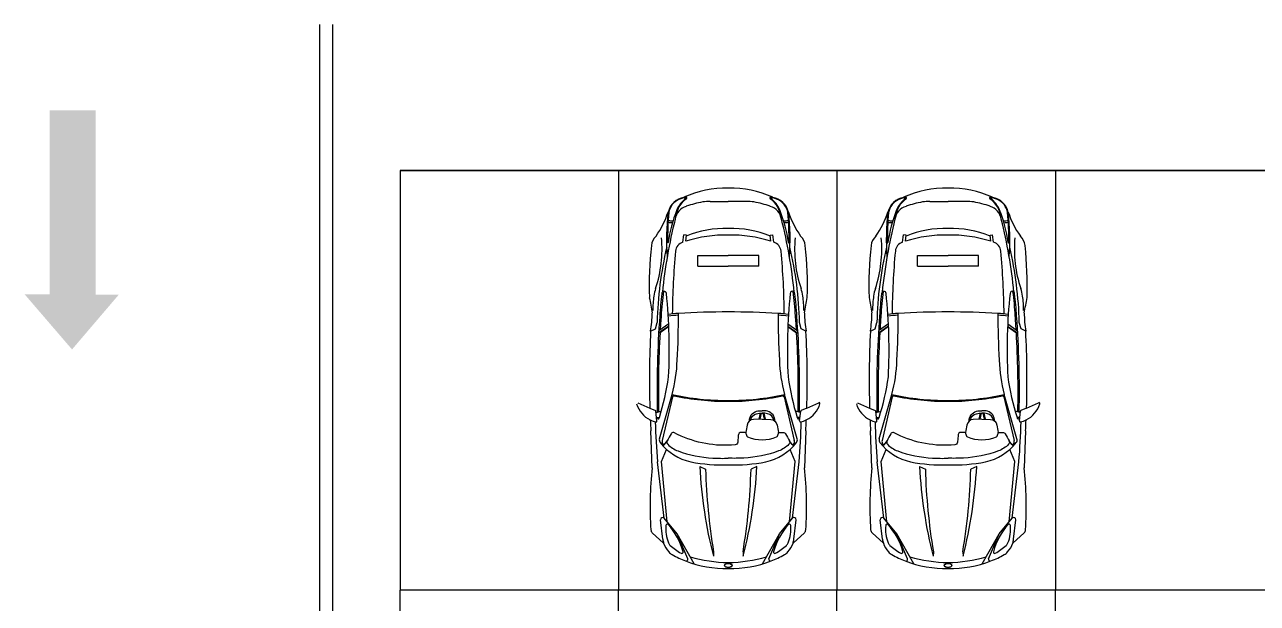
# Model space of a CAD drawing. Header units: inches. Extents: x 484217 to 497210, y -26946 to -21493.
# Drawn here: x 492101 to 492667, y -22557 to -22291 of the extents above; entities that cross this region are included whole.
import ezdxf

# ---------------------------------------------------------------- set-up
doc = ezdxf.new("R2010")
doc.units = ezdxf.units.IN
doc.header["$LTSCALE"] = 20
doc.header["$MEASUREMENT"] = 0
for name, color, linetype in [('1-WALL-HAT', 30, 'Continuous'), ('ceco.net 217 Nissan Z350 - top', 145, 'Continuous'), ('Parking', 7, 'Continuous')]:
    doc.layers.add(name, color=color, linetype=linetype)

msp = doc.modelspace()

# ---------------------------------------------------------------- hatches: boundary and pattern name
at = {"layer": '1-WALL-HAT'}
h = msp.add_hatch(color=256, dxfattribs=at)
h.paths.add_polyline_path([(492112.55, -22330.67), (492112.56, -22340.37), (492133.75, -22340.37), (492133.75, -22330.67)])
h.paths.add_polyline_path([(492133.75, -22340.37), (492112.56, -22340.37), (492112.56, -22367.63), (492133.75, -22367.63)])
h.paths.add_polyline_path([(492112.57, -22368.99), (492112.57, -22393.72), (492133.75, -22393.72), (492133.75, -22369)])
h.paths.add_polyline_path([(492112.56, -22367.63), (492112.57, -22368.99), (492133.75, -22369), (492133.75, -22367.63)])
h.paths.add_polyline_path([(492112.58, -22415.26), (492101.11, -22415.22), (492122.87, -22440.54), (492144.34, -22415.37), (492133.75, -22415.37), (492133.75, -22393.72), (492112.57, -22393.72)])
h = msp.add_hatch(color=256, dxfattribs=at)
h.paths.add_polyline_path([(492112.55, -22330.67), (492112.56, -22340.37), (492133.75, -22340.37), (492133.75, -22330.67)])
h.paths.add_polyline_path([(492133.75, -22340.37), (492112.56, -22340.37), (492112.56, -22367.63), (492133.75, -22367.63)])
h.paths.add_polyline_path([(492112.57, -22368.99), (492112.57, -22393.72), (492133.75, -22393.72), (492133.75, -22369)])
h.paths.add_polyline_path([(492112.56, -22367.63), (492112.57, -22368.99), (492133.75, -22369), (492133.75, -22367.63)])
h.paths.add_polyline_path([(492112.58, -22415.26), (492101.11, -22415.22), (492122.87, -22440.54), (492144.34, -22415.37), (492133.75, -22415.37), (492133.75, -22393.72), (492112.57, -22393.72)])
h = msp.add_hatch(color=256, dxfattribs=at)
h.paths.add_polyline_path([(492112.55, -22330.67), (492112.56, -22340.37), (492133.75, -22340.37), (492133.75, -22330.67)])
h.paths.add_polyline_path([(492133.75, -22340.37), (492112.56, -22340.37), (492112.56, -22367.63), (492133.75, -22367.63)])
h.paths.add_polyline_path([(492112.57, -22368.99), (492112.57, -22393.72), (492133.75, -22393.72), (492133.75, -22369)])
h.paths.add_polyline_path([(492112.56, -22367.63), (492112.57, -22368.99), (492133.75, -22369), (492133.75, -22367.63)])
h.paths.add_polyline_path([(492112.58, -22415.26), (492101.11, -22415.22), (492122.87, -22440.54), (492144.34, -22415.37), (492133.75, -22415.37), (492133.75, -22393.72), (492112.57, -22393.72)])

# ---------------------------------------------------------------- linework, layer by layer
at = {"layer": 'ceco.net 217 Nissan Z350 - top'}
for p, q in [((492415.91, -22372.49), (492424.22, -22372.49)), ((492432.54, -22372.49), (492424.22, -22372.49)), ((492516.82, -22372.49), (492525.13, -22372.49)), ((492533.44, -22372.49), (492525.13, -22372.49)), ((492403.37, -22391.21), (492403.76, -22387.92)), ((492404.97, -22388.07), (492403.76, -22387.92)), ((492404.65, -22390.79), (492404.97, -22388.07)), ((492443.48, -22388.07), (492444.69, -22387.92)), ((492443.8, -22390.79), (492443.48, -22388.07)), ((492445.08, -22391.21), (492444.69, -22387.92)), ((492504.28, -22391.21), (492504.67, -22387.92)), ((492505.88, -22388.07), (492504.67, -22387.92)), ((492505.55, -22390.79), (492505.88, -22388.07)), ((492544.39, -22388.07), (492545.6, -22387.92)), ((492544.71, -22390.79), (492544.39, -22388.07)), ((492545.99, -22391.21), (492545.6, -22387.92)), ((492410.2, -22402.23), (492410.2, -22397.35)), ((492410.2, -22397.35), (492424.22, -22397.35)), ((492438.25, -22397.35), (492424.22, -22397.35)), ((492438.25, -22402.23), (492438.25, -22397.35)), ((492511.11, -22402.23), (492511.11, -22397.35)), ((492511.11, -22397.35), (492525.13, -22397.35)), ((492539.16, -22397.35), (492525.13, -22397.35)), ((492539.16, -22402.23), (492539.16, -22397.35)), ((492410.2, -22402.23), (492424.22, -22402.23)), ((492438.25, -22402.23), (492424.22, -22402.23)), ((492511.11, -22402.23), (492525.13, -22402.23)), ((492539.16, -22402.23), (492525.13, -22402.23)), ((492396.89, -22429.78), (492392.24, -22432.99)), ((492396.85, -22428.82), (492392.3, -22431.96)), ((492396.9, -22430.05), (492392.86, -22432.85)), ((492451.55, -22430.05), (492455.59, -22432.85)), ((492451.56, -22429.78), (492456.21, -22432.99)), ((492451.6, -22428.82), (492456.15, -22431.96)), ((492497.8, -22429.78), (492493.15, -22432.99)), ((492497.76, -22428.82), (492493.21, -22431.96)), ((492497.81, -22430.05), (492493.77, -22432.85)), ((492552.45, -22430.05), (492556.5, -22432.85)), ((492552.47, -22429.78), (492557.12, -22432.99)), ((492552.51, -22428.82), (492557.06, -22431.96)), ((492392.86, -22432.85), (492392.24, -22432.99)), ((492455.59, -22432.85), (492456.21, -22432.99)), ((492493.77, -22432.85), (492493.15, -22432.99)), ((492556.5, -22432.85), (492557.12, -22432.99)), ((492382.69, -22465.02), (492388.2, -22467.47)), ((492392.6, -22481.55), (492398.43, -22461.19)), ((492398.56, -22462.28), (492393.92, -22482.36)), ((492449.89, -22462.28), (492454.53, -22482.36)), ((492455.85, -22481.55), (492450.02, -22461.19)), ((492460.25, -22467.47), (492465.76, -22465.02)), ((492483.6, -22465.02), (492489.11, -22467.47)), ((492493.51, -22481.55), (492499.34, -22461.19)), ((492499.47, -22462.28), (492494.83, -22482.36)), ((492550.8, -22462.28), (492555.44, -22482.36)), ((492556.76, -22481.55), (492550.93, -22461.19)), ((492561.16, -22467.47), (492566.67, -22465.02)), ((492388.2, -22467.47), (492390.76, -22468.6)), ((492391.47, -22473.4), (492390.99, -22468.93)), ((492391.06, -22469.52), (492393.43, -22468.93)), ((492438.91, -22469.81), (492438.3, -22472.59)), ((492439.37, -22469.81), (492438.76, -22472.56)), ((492440.12, -22469.81), (492440.74, -22472.56)), ((492440.59, -22469.81), (492441.2, -22472.59)), ((492457.39, -22469.52), (492455.02, -22468.93)), ((492456.98, -22473.4), (492457.45, -22468.93)), ((492460.25, -22467.47), (492457.69, -22468.6)), ((492489.11, -22467.47), (492491.66, -22468.6)), ((492492.38, -22473.4), (492491.9, -22468.93)), ((492491.97, -22469.52), (492494.34, -22468.93)), ((492539.82, -22469.81), (492539.2, -22472.59)), ((492540.28, -22469.81), (492539.67, -22472.56)), ((492541.03, -22469.81), (492541.64, -22472.56)), ((492541.5, -22469.81), (492542.11, -22472.59)), ((492558.3, -22469.52), (492555.93, -22468.93)), ((492557.89, -22473.4), (492558.36, -22468.93)), ((492561.16, -22467.47), (492558.6, -22468.6)), ((492391.3, -22471.79), (492392.56, -22471.78)), ((492457.15, -22471.79), (492455.89, -22471.78)), ((492492.21, -22471.79), (492493.47, -22471.78)), ((492558.06, -22471.79), (492556.8, -22471.78)), ((492389.26, -22494.86), (492388.65, -22477.9)), ((492388.65, -22477.9), (492388.65, -22477.9)), ((492394.97, -22484.23), (492396.2, -22482.46)), ((492453.48, -22484.23), (492452.25, -22482.46)), ((492459.79, -22477.9), (492459.19, -22494.86)), ((492459.79, -22477.9), (492459.79, -22477.9)), ((492490.17, -22494.86), (492489.56, -22477.9)), ((492489.56, -22477.9), (492489.56, -22477.9)), ((492495.88, -22484.23), (492497.11, -22482.46)), ((492554.39, -22484.23), (492553.16, -22482.46)), ((492560.7, -22477.9), (492560.1, -22494.86)), ((492560.7, -22477.9), (492560.7, -22477.9)), ((492393.57, -22491.99), (492395.87, -22486.46)), ((492454.88, -22491.99), (492452.58, -22486.46)), ((492494.47, -22491.99), (492496.78, -22486.46)), ((492555.79, -22491.99), (492553.49, -22486.46)), ((492394.79, -22518.04), (492391.68, -22492.19)), ((492396.16, -22519.69), (492393.57, -22491.99)), ((492452.29, -22519.69), (492454.88, -22491.99)), ((492453.66, -22518.04), (492456.77, -22492.19)), ((492495.7, -22518.04), (492492.59, -22492.19)), ((492497.07, -22519.69), (492494.47, -22491.99)), ((492553.2, -22519.69), (492555.79, -22491.99)), ((492554.57, -22518.04), (492557.68, -22492.19)), ((492411.08, -22494.34), (492413.79, -22495.6)), ((492437.37, -22494.34), (492434.65, -22495.6)), ((492511.99, -22494.34), (492514.7, -22495.6)), ((492538.28, -22494.34), (492535.56, -22495.6)), ((492394.11, -22527.69), (492393.08, -22518.87)), ((492400.72, -22525.2), (492394.79, -22518.04)), ((492447.73, -22525.2), (492453.66, -22518.04)), ((492454.34, -22527.69), (492455.37, -22518.87)), ((492495.02, -22527.69), (492493.99, -22518.87)), ((492501.63, -22525.2), (492495.7, -22518.04)), ((492548.64, -22525.2), (492554.57, -22518.04)), ((492555.25, -22527.69), (492556.28, -22518.87)), ((492394.51, -22529.56), (492389.31, -22524.75)), ((492405.64, -22536.76), (492400.72, -22525.2)), ((492408.53, -22539.06), (492400.72, -22525.2)), ((492439.92, -22539.06), (492447.73, -22525.2)), ((492442.81, -22536.76), (492447.73, -22525.2)), ((492459.14, -22524.75), (492453.93, -22529.56)), ((492495.42, -22529.56), (492490.22, -22524.75)), ((492506.55, -22536.76), (492501.63, -22525.2)), ((492509.44, -22539.06), (492501.63, -22525.2)), ((492540.83, -22539.06), (492548.64, -22525.2)), ((492543.72, -22536.76), (492548.64, -22525.2)), ((492560.05, -22524.75), (492554.84, -22529.56)), ((492417.47, -22533.5), (492417.36, -22535.59)), ((492430.97, -22533.5), (492431.08, -22535.59)), ((492518.38, -22533.5), (492518.27, -22535.59)), ((492531.88, -22533.5), (492531.99, -22535.59))]:
    msp.add_line(p, q, dxfattribs=at)
for points in [[(492404.75, -22370.54, 0.025591), (492403.83, -22370.65, 0.019947)], [(492505.66, -22370.54, 0.025591), (492504.74, -22370.65, 0.019947)], [(492433.93, -22473.53, -0.358011), (492437.22, -22468.94, -0.087142), (492439.75, -22468.72)], [(492434.4, -22473.11, -0.316561), (492437.22, -22470.06, -0.087142), (492439.75, -22469.84)], [(492445.56, -22473.53, 0.358011), (492442.28, -22468.94, 0.087142), (492439.75, -22468.72)], [(492445.1, -22473.11, 0.316561), (492442.28, -22470.06, 0.087142), (492439.75, -22469.84)], [(492534.84, -22473.53, -0.358011), (492538.13, -22468.94, -0.087142), (492540.66, -22468.72)], [(492535.31, -22473.11, -0.316561), (492538.13, -22470.06, -0.087142), (492540.66, -22469.84)], [(492546.47, -22473.53, 0.358011), (492543.19, -22468.94, 0.087142), (492540.66, -22468.72)], [(492546.01, -22473.11, 0.316561), (492543.19, -22470.06, 0.087142), (492540.66, -22469.84)], [(492439.75, -22472.51), (492443.74, -22472.72, -0.352581), (492446.61, -22475.28, 0.008047), (492447.23, -22478.66), (492449.28, -22478.66, -0.270521), (492450.5, -22479.38, 0.000614), (492452.25, -22482.46, -0.331797), (492452.04, -22484.1, -0.11427), (492447.33, -22487.17, -0.074246), (492431.35, -22490.45, -0.021686), (492424.22, -22490.53, -0.021686)], [(492439.75, -22472.51), (492435.75, -22472.72, 0.352581), (492432.89, -22475.28, -0.008047), (492432.27, -22478.66), (492430.22, -22478.66)], [(492540.66, -22472.51), (492544.65, -22472.72, -0.352581), (492547.52, -22475.28, 0.008047), (492548.14, -22478.66), (492550.19, -22478.66, -0.270521), (492551.41, -22479.38, 0.000614), (492553.16, -22482.46, -0.331797), (492552.95, -22484.1, -0.11427), (492548.24, -22487.17, -0.074246), (492532.26, -22490.45, -0.021686), (492525.13, -22490.53, -0.021686)], [(492540.66, -22472.51), (492536.66, -22472.72, 0.352581), (492533.8, -22475.28, -0.008047), (492533.18, -22478.66), (492531.13, -22478.66)], [(492400.95, -22479.61), (492399.17, -22478.66, 0.270521), (492397.94, -22479.38, -0.000614), (492396.2, -22482.46, 0.331797), (492396.41, -22484.1, 0.11427), (492401.12, -22487.17, 0.074246), (492417.1, -22490.45, 0.021686), (492424.22, -22490.53)], [(492430.22, -22478.66, 0.460181), (492428.8, -22480.15), (492428.53, -22483.21, -0.361883), (492427.35, -22484.39, -0.136022), (492400.95, -22479.61, -0.015575)], [(492501.86, -22479.61), (492500.08, -22478.66, 0.270521), (492498.85, -22479.38, -0.000614), (492497.11, -22482.46, 0.331797), (492497.32, -22484.1, 0.11427), (492502.03, -22487.17, 0.074246), (492518.01, -22490.45, 0.021686), (492525.13, -22490.53)], [(492531.13, -22478.66, 0.460181), (492529.71, -22480.15), (492529.44, -22483.21, -0.361883), (492528.26, -22484.39, -0.136022), (492501.86, -22479.61, -0.015575)], [(492453.93, -22529.56, 0.046528), (492454.34, -22527.69)], [(492554.84, -22529.56, 0.046528), (492555.25, -22527.69)]]:
    msp.add_lwpolyline(points, format="xyb", dxfattribs=at)
for points in [[(492388.56, -22432.15), (492390.71, -22431.01), (492391.52, -22428.11)], [(492459.89, -22432.15), (492457.74, -22431.01), (492456.93, -22428.11)], [(492489.47, -22432.15), (492491.62, -22431.01), (492492.43, -22428.11)], [(492560.8, -22432.15), (492558.65, -22431.01), (492557.84, -22428.11)]]:
    msp.add_lwpolyline(points, dxfattribs=at)
for centre, radius, start, end in [((492423.2, -22413.17), 46.73, 88.7466, 114.4933), ((492425.25, -22413.17), 46.73, 65.5067, 91.2534), ((492524.11, -22413.17), 46.73, 88.7466, 114.4933), ((492526.16, -22413.17), 46.73, 65.5067, 91.2534), ((492405.39, -22379.58), 9.06, 99.9041, 166.3752), ((492404.85, -22379.02), 8.09, 141.6225, 169.9734), ((492405.52, -22379.96), 9.2, 95.9051, 139.5878), ((492407.19, -22381.94), 7.5, 107.4846, 170.5223), ((492412.1, -22381.2), 12.2, 125.5257, 173.823), ((492412.82, -22381.75), 13.33, 127.4553, 156.508), ((492404.59, -22371.01), 0.203, 307.4553, 95.9051), ((492404.78, -22370.94), 0.407, 305.5257, 94.0403), ((492419.95, -22416.29), 44.14, 99.7499, 109.876), ((492415.91, -22392.82), 20.33, 90, 99.7499), ((492432.54, -22392.82), 20.33, 80.2501, 90), ((492428.5, -22416.29), 44.14, 70.124, 80.2501), ((492443.67, -22370.94), 0.407, 85.9597, 234.4743), ((492436.35, -22381.2), 12.2, 6.177, 54.4743), ((492441.26, -22381.94), 7.5, 9.4777, 72.5154), ((492443.86, -22371.01), 0.203, 84.0949, 232.5447), ((492443.06, -22379.58), 9.06, 80.0959, 85.9597), ((492435.63, -22381.75), 13.33, 23.492, 52.5447), ((492442.93, -22379.96), 9.2, 40.4122, 84.0949), ((492443.06, -22379.58), 9.06, 13.6248, 80.0959), ((492443.6, -22379.02), 8.09, 10.0266, 38.3775), ((492506.3, -22379.58), 9.06, 99.9041, 166.3752), ((492505.76, -22379.02), 8.09, 141.6225, 169.9734), ((492506.43, -22379.96), 9.2, 95.9051, 139.5878), ((492508.1, -22381.94), 7.5, 107.4846, 170.5223), ((492513.01, -22381.2), 12.2, 125.5257, 173.823), ((492513.73, -22381.75), 13.33, 127.4553, 156.508), ((492505.5, -22371.01), 0.203, 307.4553, 95.9051), ((492505.69, -22370.94), 0.407, 305.5257, 94.0403), ((492520.86, -22416.29), 44.14, 99.7499, 109.876), ((492516.82, -22392.82), 20.33, 90, 99.7499), ((492533.44, -22392.82), 20.33, 80.2501, 90), ((492529.41, -22416.29), 44.14, 70.124, 80.2501), ((492544.58, -22370.94), 0.407, 85.9597, 234.4743), ((492537.25, -22381.2), 12.2, 6.177, 54.4743), ((492542.16, -22381.94), 7.5, 9.4777, 72.5154), ((492544.77, -22371.01), 0.203, 84.0949, 232.5447), ((492543.97, -22379.58), 9.06, 80.0959, 85.9597), ((492536.54, -22381.75), 13.33, 23.492, 52.5447), ((492543.84, -22379.96), 9.2, 40.4122, 84.0949), ((492543.97, -22379.58), 9.06, 13.6248, 80.0959), ((492544.51, -22379.02), 8.09, 10.0266, 38.3775), ((492356.89, -22364.32), 41.8, 324.7755, 341.7013), ((492631.67, -22438.37), 238.94, 166.0343, 174.1895), ((492507.34, -22390), 111.47, 173.5323, 184.1267), ((492522.95, -22389.32), 126.61, 174.694, 180.9527), ((492465.25, -22401.88), 69.48, 158.5248, 171.3592), ((492383.2, -22401.88), 69.48, 8.6408, 21.4752), ((492216.78, -22438.37), 238.94, 5.8105, 13.9657), ((492325.5, -22389.32), 126.61, 359.0473, 5.306), ((492341.11, -22390), 111.47, 355.8733, 6.4677), ((492491.56, -22364.32), 41.8, 198.2987, 215.2245), ((492457.8, -22364.32), 41.8, 324.7755, 341.7013), ((492732.58, -22438.37), 238.94, 166.0343, 174.1895), ((492608.25, -22390), 111.47, 173.5323, 184.1267), ((492623.86, -22389.32), 126.61, 174.694, 180.9527), ((492566.16, -22401.88), 69.48, 158.5248, 171.3592), ((492484.11, -22401.88), 69.48, 8.6408, 21.4752), ((492317.69, -22438.37), 238.94, 5.8105, 13.9657), ((492426.41, -22389.32), 126.61, 359.0473, 5.306), ((492442.02, -22390), 111.47, 355.8733, 6.4677), ((492592.46, -22364.32), 41.8, 198.2987, 215.2245), ((492399.67, -22364.57), 17.76, 259.8693, 266.5027), ((492399.67, -22364.57), 16.94, 259.5486, 267.1496), ((492422.84, -22431.8), 46.87, 88.3019, 112.4712), ((492425.61, -22431.8), 46.87, 67.5288, 91.6981), ((492448.77, -22364.57), 16.94, 272.8504, 280.4514), ((492448.77, -22364.57), 17.76, 273.4973, 280.1307), ((492500.58, -22364.57), 17.76, 259.8693, 266.5027), ((492500.58, -22364.57), 16.94, 259.5486, 267.1496), ((492523.74, -22431.8), 46.87, 88.3019, 112.4712), ((492526.52, -22431.8), 46.87, 67.5288, 91.6981), ((492549.68, -22364.57), 16.94, 272.8504, 280.4514), ((492549.68, -22364.57), 17.76, 273.4973, 280.1307), ((492395.79, -22393.47), 6.93, 133.2966, 174.4955), ((492336.85, -22394.51), 56.94, 341.493, 5.3704), ((492396.46, -22391.42), 0.102, 180.9527, 351.3592), ((492404.87, -22395.85), 4.88, 108.4757, 174.5355), ((492423.37, -22451.21), 63.25, 108.4365, 108.4757), ((492423.37, -22451.21), 63.25, 89.2268, 107.2211), ((492425.08, -22451.21), 63.25, 72.7789, 90.7732), ((492425.08, -22451.21), 63.25, 71.5243, 71.5635), ((492443.58, -22395.85), 4.88, 5.4645, 71.5243), ((492451.99, -22391.42), 0.102, 188.6408, 359.0473), ((492511.6, -22394.51), 56.94, 174.6296, 198.507), ((492452.66, -22393.47), 6.93, 5.5045, 46.7034), ((492496.7, -22393.47), 6.93, 133.2966, 174.4955), ((492437.76, -22394.51), 56.94, 341.493, 5.3704), ((492497.37, -22391.42), 0.102, 180.9527, 351.3592), ((492505.78, -22395.85), 4.88, 108.4757, 174.5355), ((492524.28, -22451.21), 63.25, 108.4365, 108.4757), ((492524.28, -22451.21), 63.25, 89.2268, 107.2211), ((492525.99, -22451.21), 63.25, 72.7789, 90.7732), ((492525.99, -22451.21), 63.25, 71.5243, 71.5635), ((492544.49, -22395.85), 4.88, 5.4645, 71.5243), ((492552.9, -22391.42), 0.102, 188.6408, 359.0473), ((492612.51, -22394.51), 56.94, 174.6296, 198.507), ((492553.57, -22393.47), 6.93, 5.5045, 46.7034), ((492553.36, -22411.26), 165.49, 173.5977, 181.8724), ((492562.52, -22432.32), 171.05, 166.8904, 178.5895), ((492734.07, -22427.34), 335.58, 174.5355, 179.4658), ((492114.37, -22427.34), 335.58, 0.5342, 5.4645), ((492285.93, -22432.32), 171.05, 1.4105, 13.1096), ((492295.09, -22411.26), 165.49, 358.1276, 6.4023), ((492654.27, -22411.26), 165.49, 173.5977, 181.8724), ((492663.43, -22432.32), 171.05, 166.8904, 178.5895), ((492834.98, -22427.34), 335.58, 174.5355, 179.4658), ((492215.28, -22427.34), 335.58, 0.5342, 5.4645), ((492386.84, -22432.32), 171.05, 1.4105, 13.1096), ((492396, -22411.26), 165.49, 358.1276, 6.4023), ((492410.12, -22419.04), 20.33, 161.493, 171.3658), ((492539.81, -22433.35), 146.67, 172.3693, 176.78), ((492394.74, -22414.88), 1.05, 4.2807, 184.2807), ((492149.56, -22440.47), 247.56, 357.0673, 5.9516), ((492698.89, -22440.47), 247.56, 174.0484, 182.9327), ((492453.71, -22414.88), 1.05, 355.7193, 175.7193), ((492308.64, -22433.35), 146.67, 3.22, 7.6307), ((492438.33, -22419.04), 20.33, 8.6342, 18.507), ((492511.03, -22419.04), 20.33, 161.493, 171.3658), ((492640.72, -22433.35), 146.67, 172.3693, 176.78), ((492495.65, -22414.88), 1.05, 4.2807, 184.2807), ((492250.47, -22440.47), 247.56, 357.0673, 5.9516), ((492799.8, -22440.47), 247.56, 174.0484, 182.9327), ((492554.62, -22414.88), 1.05, 355.7193, 175.7193), ((492409.55, -22433.35), 146.67, 3.22, 7.6307), ((492539.24, -22419.04), 20.33, 8.6342, 18.507), ((494412.88, -22054.55), 2057.05, 190.13885, 190.34049), ((492428.93, -22421.89), 39.35, 171.3658, 181.1753), ((492539.2, -22433.35), 146.67, 172.7976, 176.78), ((492309.25, -22433.35), 146.67, 3.22, 7.2024), ((492419.52, -22421.89), 39.35, 358.8247, 8.6342), ((490436.22, -22054.67), 2056.39, 349.65947, 349.86118), ((494513.79, -22054.55), 2057.05, 190.13885, 190.34049), ((492529.84, -22421.89), 39.35, 171.3658, 181.1753), ((492640.11, -22433.35), 146.67, 172.7976, 176.78), ((492410.16, -22433.35), 146.67, 3.22, 7.2024), ((492520.43, -22421.89), 39.35, 358.8247, 8.6342), ((490537.13, -22054.67), 2056.39, 349.65947, 349.86118), ((492338.7, -22423.88), 50.53, 350.578, 0.0994), ((492862.06, -22459.84), 470.58, 175.7675, 181.1621), ((492862.67, -22459.84), 470.58, 175.7675, 176.5495), ((492401.69, -22456.17), 32.12, 90.6726, 99.1168), ((492401.69, -22456.17), 31.31, 90.6802, 99.2602), ((492090.5, -22426.52), 310.82, 356.5007, 0.4537), ((492421.81, -22709.93), 286.61, 89.5164, 94.0995), ((492426.64, -22709.93), 286.61, 85.9005, 90.4836), ((492757.95, -22426.52), 310.82, 179.5463, 183.4993), ((492446.76, -22456.17), 32.12, 80.8832, 89.3274), ((492446.76, -22456.17), 31.31, 80.7398, 89.3198), ((491985.78, -22459.84), 470.58, 3.4505, 4.2325), ((491986.39, -22459.84), 470.58, 358.8379, 4.2325), ((492509.75, -22423.88), 50.53, 179.9006, 189.422), ((492439.61, -22423.88), 50.53, 350.578, 0.0994), ((492962.97, -22459.84), 470.58, 175.7675, 181.1621), ((492963.58, -22459.84), 470.58, 175.7675, 176.5495), ((492502.6, -22456.17), 32.12, 90.6726, 99.1168), ((492502.6, -22456.17), 31.31, 90.6802, 99.2602), ((492191.41, -22426.52), 310.82, 356.5007, 0.4537), ((492522.71, -22709.93), 286.61, 89.5164, 94.0995), ((492527.55, -22709.93), 286.61, 85.9005, 90.4836), ((492858.85, -22426.52), 310.82, 179.5463, 183.4993), ((492547.66, -22456.17), 32.12, 80.8832, 89.3274), ((492547.66, -22456.17), 31.31, 80.7398, 89.3198), ((492086.69, -22459.84), 470.58, 3.4505, 4.2325), ((492087.3, -22459.84), 470.58, 358.8379, 4.2325), ((492610.65, -22423.88), 50.53, 179.9006, 189.422), ((492813.99, -22454.11), 426, 177.0446, 181.7963), ((492862.67, -22459.84), 470.58, 176.711, 181.1438), ((491985.78, -22459.84), 470.58, 358.8562, 3.289), ((492034.46, -22454.11), 426, 358.2037, 2.9554), ((492914.9, -22454.11), 426, 177.0446, 181.7963), ((492963.58, -22459.84), 470.58, 176.711, 181.1438), ((492086.69, -22459.84), 470.58, 358.8562, 3.289), ((492135.37, -22454.11), 426, 358.2037, 2.9554), ((492333.03, -22443.53), 67.74, 344.884, 358.3444), ((492515.42, -22443.53), 67.74, 181.6556, 195.116), ((492433.94, -22443.53), 67.74, 344.884, 358.3444), ((492616.32, -22443.53), 67.74, 181.6556, 195.116), ((492285.07, -22437.52), 112.82, 342.3221, 352.0432), ((492563.38, -22437.52), 112.82, 187.9568, 197.6779), ((492385.98, -22437.52), 112.82, 342.3221, 352.0432), ((492664.29, -22437.52), 112.82, 187.9568, 197.6779), ((492393.63, -22462.16), 11.98, 196.2112, 244.1117), ((492423.25, -22349.06), 114.89, 257.5192, 270.486), ((492399.16, -22462.42), 0.61, 77.9589, 166.9841), ((492423.25, -22349.46), 114.89, 257.9589, 270.486), ((492425.2, -22349.06), 114.89, 269.514, 282.4808), ((492425.2, -22349.46), 114.89, 269.514, 282.0411), ((492449.29, -22462.42), 0.61, 13.0159, 102.0411), ((492454.81, -22462.16), 11.98, 295.8883, 343.7888), ((492465.92, -22465.39), 0.407, 343.7888, 113.9719), ((492494.54, -22462.16), 11.98, 196.2112, 244.1117), ((492524.16, -22349.06), 114.89, 257.5192, 270.486), ((492500.07, -22462.42), 0.61, 77.9589, 166.9841), ((492524.16, -22349.46), 114.89, 257.9589, 270.486), ((492526.11, -22349.06), 114.89, 269.514, 282.4808), ((492526.11, -22349.46), 114.89, 269.514, 282.0411), ((492550.2, -22462.42), 0.61, 13.0159, 102.0411), ((492555.72, -22462.16), 11.98, 295.8883, 343.7888), ((492566.83, -22465.39), 0.407, 343.7888, 113.9719), ((492390.59, -22468.97), 0.407, 6.0515, 66.0281), ((492457.86, -22468.97), 0.407, 113.9719, 173.9485), ((492491.5, -22468.97), 0.407, 6.0515, 66.0281), ((492558.77, -22468.97), 0.407, 113.9719, 173.9485), ((492393.63, -22462.16), 11.98, 244.1117, 257.1585), ((492813.99, -22454.11), 426, 182.532, 183.201), ((492754.43, -22463.75), 363.87, 181.5779, 184.4821), ((492391.06, -22473.44), 0.407, 257.1585, 6.0515), ((492862.06, -22459.84), 470.58, 181.4548, 181.4893), ((492392.04, -22472.06), 0.407, 181.4893, 342.1051), ((492285.07, -22437.52), 112.82, 342.1051, 342.3221), ((492563.38, -22437.52), 112.82, 197.6779, 197.8949), ((492456.41, -22472.06), 0.407, 197.8949, 358.5107), ((492094.01, -22463.75), 363.87, 355.5179, 358.4221), ((491986.39, -22459.84), 470.58, 358.5107, 358.5452), ((492457.39, -22473.44), 0.407, 173.9485, 282.8415), ((492454.81, -22462.16), 11.98, 282.8415, 295.8883), ((492034.46, -22454.11), 426, 356.799, 357.468), ((492494.54, -22462.16), 11.98, 244.1117, 257.1585), ((492914.9, -22454.11), 426, 182.532, 183.201), ((492855.34, -22463.75), 363.87, 181.5779, 184.4821), ((492491.97, -22473.44), 0.407, 257.1585, 6.0515), ((492962.97, -22459.84), 470.58, 181.4548, 181.4893), ((492492.95, -22472.06), 0.407, 181.4893, 342.1051), ((492385.98, -22437.52), 112.82, 342.1051, 342.3221), ((492664.29, -22437.52), 112.82, 197.6779, 197.8949), ((492557.32, -22472.06), 0.407, 197.8949, 358.5107), ((492194.92, -22463.75), 363.87, 355.5179, 358.4221), ((492087.3, -22459.84), 470.58, 358.5107, 358.5452), ((492558.29, -22473.44), 0.407, 173.9485, 282.8415), ((492555.72, -22462.16), 11.98, 282.8415, 295.8883), ((492135.37, -22454.11), 426, 356.799, 357.468), ((492394.55, -22482.11), 2.03, 164.0101, 218.3433), ((492396.15, -22482.88), 2.29, 166.9841, 216.4286), ((492435.75, -22478.66), 3.48, 180, 208.5339), ((492433.41, -22479.94), 0.813, 208.5339, 246.162), ((492439.75, -22465.58), 16.5, 246.162, 293.838), ((492446.09, -22479.94), 0.813, 293.838, 331.4661), ((492443.75, -22478.66), 3.48, 331.4661, 0), ((492452.3, -22482.88), 2.29, 323.5714, 13.0159), ((492453.9, -22482.11), 2.03, 321.6567, 15.9899), ((492495.46, -22482.11), 2.03, 164.0101, 218.3433), ((492497.06, -22482.88), 2.29, 166.9841, 216.4286), ((492536.66, -22478.66), 3.48, 180, 208.5339), ((492534.32, -22479.94), 0.813, 208.5339, 246.162), ((492540.66, -22465.58), 16.5, 246.162, 293.838), ((492547, -22479.94), 0.813, 293.838, 331.4661), ((492544.66, -22478.66), 3.48, 331.4661, 0), ((492553.21, -22482.88), 2.29, 323.5714, 13.0159), ((492554.8, -22482.11), 2.03, 321.6567, 15.9899), ((492412.46, -22467.94), 24.87, 218.3433, 257.2458), ((492394.64, -22483.99), 0.407, 216.4286, 325.1391), ((492435.98, -22467.94), 24.87, 282.7542, 321.6567), ((492453.81, -22483.99), 0.407, 214.8609, 323.5714), ((492513.37, -22467.94), 24.87, 218.3433, 257.2458), ((492495.54, -22483.99), 0.407, 216.4286, 325.1391), ((492536.89, -22467.94), 24.87, 282.7542, 321.6567), ((492554.72, -22483.99), 0.407, 214.8609, 323.5714), ((492421.91, -22412.84), 80.75, 259.34, 271.642), ((492426.54, -22412.84), 80.75, 268.358, 280.66), ((492522.82, -22412.84), 80.75, 259.34, 271.642), ((492527.45, -22412.84), 80.75, 268.358, 280.66), ((492550.47, -22512.54), 162.17, 173.7429, 183.8369), ((492626.17, -22482.66), 215.41, 183.1086, 194.2224), ((492682.46, -22488.65), 268.75, 181.4821, 189.6074), ((492165.99, -22488.65), 268.75, 350.3926, 358.5179), ((492222.28, -22482.66), 215.41, 345.7776, 356.8914), ((492297.98, -22512.54), 162.17, 356.1631, 6.2571), ((492651.38, -22512.54), 162.17, 173.7429, 183.8369), ((492727.08, -22482.66), 215.41, 183.1086, 194.2224), ((492783.37, -22488.65), 268.75, 181.4821, 189.6074), ((492266.9, -22488.65), 268.75, 350.3926, 358.5179), ((492323.19, -22482.66), 215.41, 345.7776, 356.8914), ((492398.89, -22512.54), 162.17, 356.1631, 6.2571), ((492394.09, -22518.78), 1.02, 46.6747, 185.0064), ((492413.26, -22522.96), 17.75, 174.9509, 201.4207), ((492396.18, -22521.45), 0.61, 42.5307, 174.9509), ((492374.81, -22541.06), 29.61, 14.8524, 42.5307), ((492473.64, -22541.06), 29.61, 137.4693, 165.1476), ((492435.19, -22522.96), 17.75, 338.5793, 5.0491), ((492452.27, -22521.45), 0.61, 5.0491, 137.4693), ((492454.36, -22518.78), 1.02, 354.9936, 133.3253), ((492495, -22518.78), 1.02, 46.6747, 185.0064), ((492514.16, -22522.96), 17.75, 174.9509, 201.4207), ((492497.09, -22521.45), 0.61, 42.5307, 174.9509), ((492475.72, -22541.06), 29.61, 14.8524, 42.5307), ((492574.55, -22541.06), 29.61, 137.4693, 165.1476), ((492536.1, -22522.96), 17.75, 338.5793, 5.0491), ((492553.18, -22521.45), 0.61, 5.0491, 137.4693), ((492555.27, -22518.78), 1.02, 354.9936, 133.3253), ((492390.69, -22523.25), 2.03, 183.8369, 227.2292), ((492404.34, -22526.46), 10.3, 186.8695, 197.5251), ((492457.76, -22523.25), 2.03, 312.7708, 356.1631), ((492491.6, -22523.25), 2.03, 183.8369, 227.2292), ((492505.25, -22526.46), 10.3, 186.8695, 197.5251), ((492558.67, -22523.25), 2.03, 312.7708, 356.1631), ((492404.34, -22526.46), 10.3, 197.5251, 223.6542), ((492399.57, -22528.33), 3.05, 201.4207, 228.3489), ((492402.18, -22528.52), 7.32, 223.6542, 239.3683), ((492416.06, -22509.79), 27.87, 228.3489, 240.9818), ((492402.84, -22533.62), 0.61, 240.9818, 14.8524), ((492445.61, -22533.62), 0.61, 165.1476, 299.0182), ((492432.39, -22509.79), 27.87, 299.0182, 311.6511), ((492446.27, -22528.52), 7.32, 300.6317, 316.3458), ((492448.88, -22528.33), 3.05, 311.6511, 338.5793), ((492444.11, -22526.46), 10.3, 316.3458, 342.4749), ((492505.25, -22526.46), 10.3, 197.5251, 223.6542), ((492500.48, -22528.33), 3.05, 201.4207, 228.3489), ((492503.09, -22528.52), 7.32, 223.6542, 239.3683), ((492516.97, -22509.79), 27.87, 228.3489, 240.9818), ((492503.75, -22533.62), 0.61, 240.9818, 14.8524), ((492546.52, -22533.62), 0.61, 165.1476, 299.0182), ((492533.29, -22509.79), 27.87, 299.0182, 311.6511), ((492547.18, -22528.52), 7.32, 300.6317, 316.3458), ((492549.79, -22528.33), 3.05, 311.6511, 338.5793), ((492545.02, -22526.46), 10.3, 316.3458, 342.4749), ((492417.14, -22503.26), 36.68, 239.3683, 249.9403), ((492404.85, -22536.95), 0.813, 248.9914, 13.5083), ((492423.22, -22489.13), 52.04, 248.9914, 271.1113), ((492424.85, -22475.03), 63.41, 253.3447, 269.432), ((492423.6, -22475.03), 63.41, 270.568, 286.6553), ((492425.23, -22489.13), 52.04, 268.8887, 291.0086), ((492443.6, -22536.95), 0.813, 166.4917, 291.0086), ((492431.31, -22503.26), 36.68, 290.0597, 300.6317), ((492518.05, -22503.26), 36.68, 239.3683, 249.9403), ((492505.76, -22536.95), 0.813, 248.9914, 13.5083), ((492524.12, -22489.13), 52.04, 248.9914, 271.1113), ((492525.76, -22475.03), 63.41, 253.3447, 269.432), ((492524.51, -22475.03), 63.41, 270.568, 286.6553), ((492526.14, -22489.13), 52.04, 268.8887, 291.0086), ((492544.51, -22536.95), 0.813, 166.4917, 291.0086), ((492532.22, -22503.26), 36.68, 290.0597, 300.6317)]:
    msp.add_arc(centre, radius, start, end, dxfattribs=at)
for centre in [(492424.22, -22539.77), (492525.13, -22539.77)]:
    msp.add_ellipse(centre, major_axis=(1.74, 0), ratio=0.521468, dxfattribs=at)
at = {"layer": 'ceco.net 217 Nissan Z350 - top', "extrusion": (0, 0, -1)}
for centre in [(492424.22, -22539.77), (492525.13, -22539.77)]:
    msp.add_ellipse(centre, major_axis=(-1.74, 0), ratio=0.521468, dxfattribs=at)
at = {"layer": 'Parking'}
for p, q in [((492236.61, -22743.9), (492236.61, -22291.3)), ((492242.61, -22743.9), (492242.61, -22291.3)), ((492273.51, -22358.3), (492273.51, -22551.1)), ((492273.51, -22358.3), (492373.81, -22358.3)), ((492273.51, -22358.3), (492273.51, -22551.1)), ((492373.81, -22358.3), (492273.51, -22358.3)), ((492373.81, -22358.3), (492373.81, -22551.1)), ((492373.81, -22358.3), (492474.11, -22358.3)), ((492373.81, -22358.3), (492373.81, -22551.1)), ((492474.11, -22358.3), (492373.81, -22358.3)), ((492474.11, -22358.3), (492474.11, -22551.1)), ((492474.11, -22358.3), (492574.41, -22358.3)), ((492474.11, -22358.3), (492474.11, -22551.1)), ((492574.41, -22358.3), (492474.11, -22358.3)), ((492574.41, -22358.3), (492574.41, -22551.1)), ((492574.41, -22358.3), (492674.71, -22358.3)), ((492574.41, -22358.3), (492574.41, -22551.1)), ((492674.71, -22358.3), (492574.41, -22358.3)), ((492273.51, -22743.9), (492273.51, -22551.1)), ((492373.81, -22551.1), (492273.51, -22551.1)), ((492273.51, -22743.9), (492273.51, -22551.1)), ((492373.81, -22551.1), (492273.51, -22551.1)), ((492373.81, -22743.9), (492373.81, -22551.1)), ((492474.11, -22551.1), (492373.81, -22551.1)), ((492373.81, -22743.9), (492373.81, -22551.1)), ((492474.11, -22551.1), (492373.81, -22551.1)), ((492474.11, -22743.9), (492474.11, -22551.1)), ((492574.41, -22551.1), (492474.11, -22551.1)), ((492474.11, -22743.9), (492474.11, -22551.1)), ((492574.41, -22551.1), (492474.11, -22551.1)), ((492574.41, -22743.9), (492574.41, -22551.1)), ((492674.71, -22551.1), (492574.41, -22551.1)), ((492574.41, -22743.9), (492574.41, -22551.1)), ((492674.71, -22551.1), (492574.41, -22551.1))]:
    msp.add_line(p, q, dxfattribs=at)

doc.saveas('drawing.dxf')
